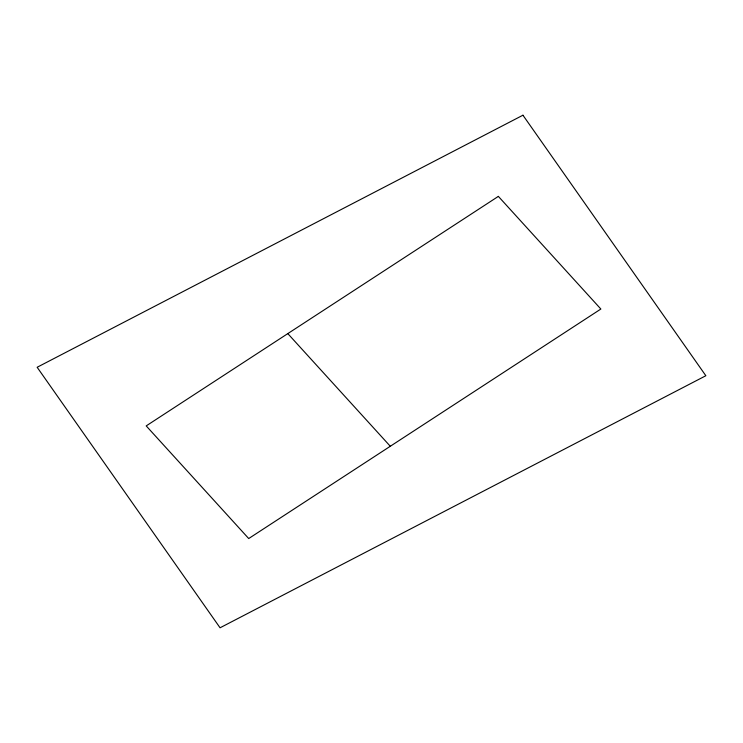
<?xml version="1.0" encoding="UTF-8"?>
<svg xmlns="http://www.w3.org/2000/svg" width="743" height="743" viewBox="0 0 743 743"><rect width="100%" height="100%" fill="white"/><g stroke="black" fill="none" stroke-linecap="round" stroke-linejoin="round"><path stroke-width="1.11" d="M287.801 333.607L390.298 446.264M498.358 196.384L146.204 425.897L248.71 538.545L600.864 309.032L498.358 196.384M522.942 115.211L37.15 367.274L220.058 627.789L705.85 375.726L522.942 115.211"/></g></svg>
